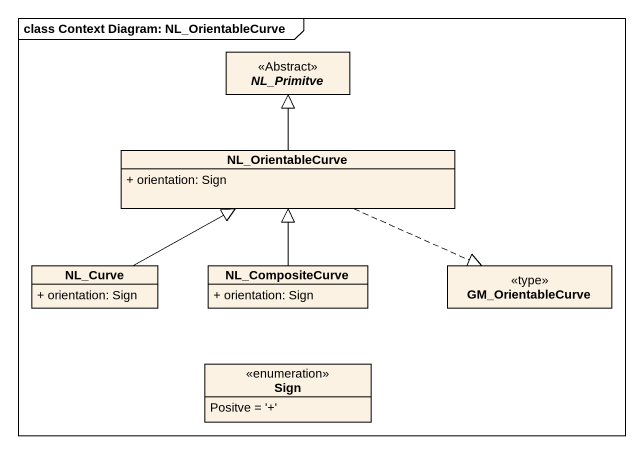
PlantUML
@startuml
mainframe class Context Diagram: NL_OrientableCurve
hide circle
hide empty members
skinparam classAttributeIconSize 0
abstract class NL_Primitve <<Abstract>>
class NL_OrientableCurve {
  + orientation: Sign
}
class NL_Curve {
  + orientation: Sign
}
class NL_CompositeCurve {
  + orientation: Sign
}
class GM_OrientableCurve <<type>>
enum Sign {
  Positve = '+'
}
NL_OrientableCurve -up-|> NL_Primitve
NL_OrientableCurve .right.|> GM_OrientableCurve
NL_Curve -right-|> NL_OrientableCurve
NL_CompositeCurve -up-|> NL_OrientableCurve
@enduml
